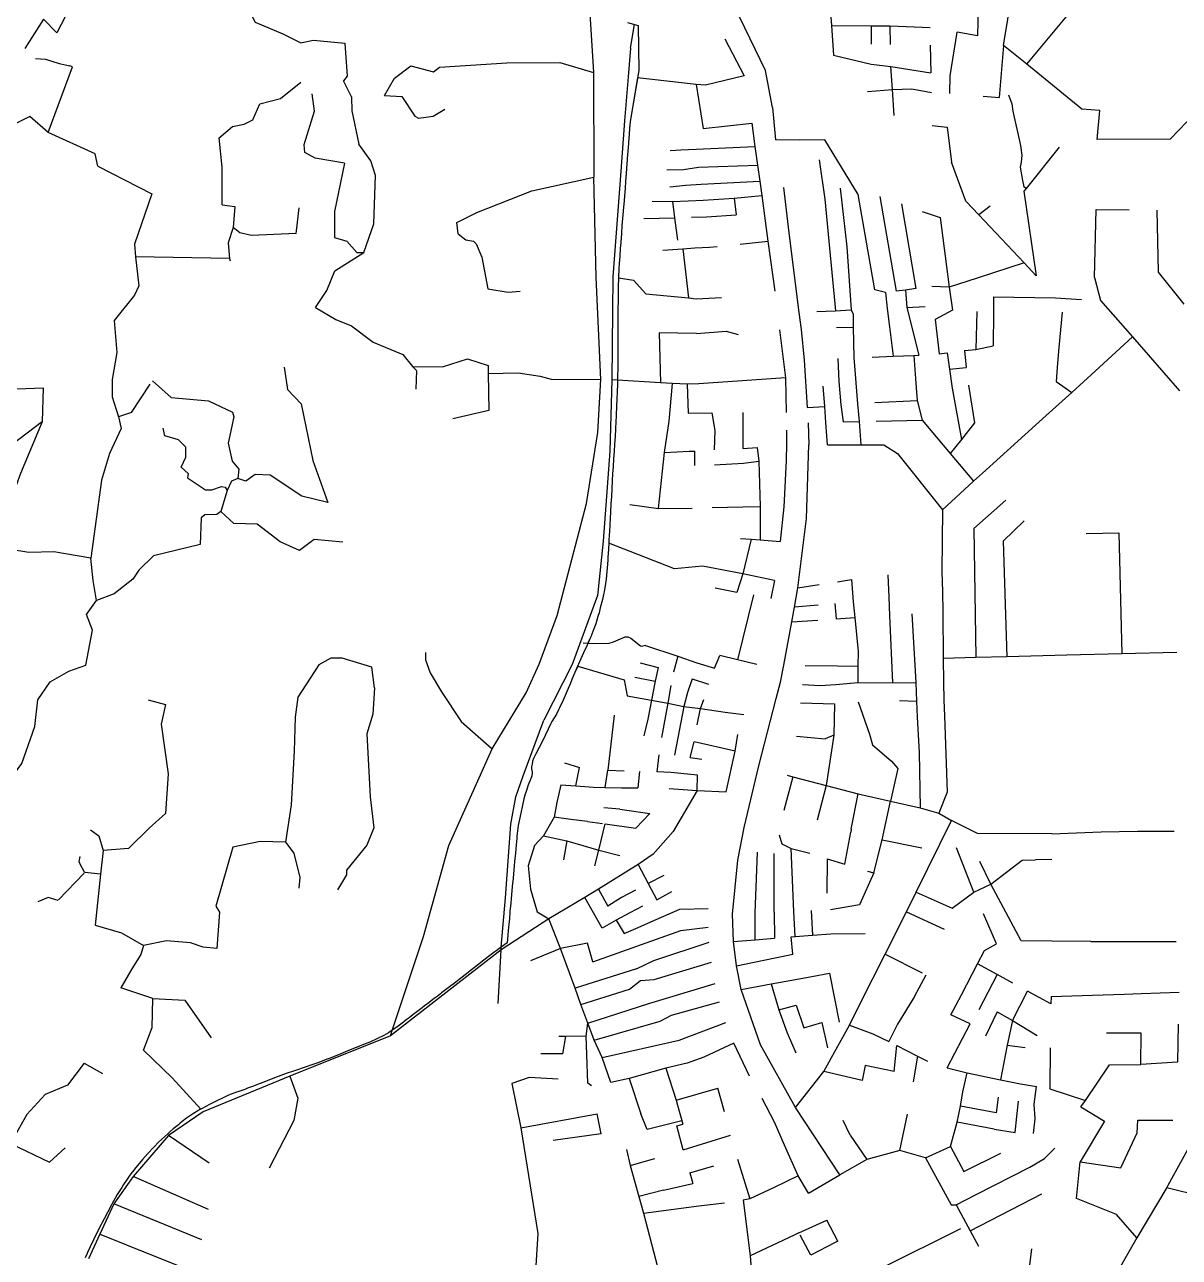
# Model space of a CAD drawing. Header units: metres. Extents: x 432891 to 477890, y 2556094 to 2581523.
# Drawn here: x 449231 to 450882, y 2568293 to 2570056 of the extents above; entities that cross this region are included whole.
import ezdxf

# ---------------------------------------------------------------- set-up
doc = ezdxf.new("R2010")
doc.units = ezdxf.units.M
for name, color, linetype in [('W10_MAIN_PIPE', 1, 'Continuous'), ('W10_PIPE_DN200', 8, 'Continuous'), ('W10_PIPE_DN250_400', 3, 'Continuous'), ('W10_PIPE_DN500_800', 30, 'Continuous'), ('W10_PIPE_DN900_1200', 1, 'Continuous')]:
    doc.layers.add(name, color=color, linetype=linetype)

msp = doc.modelspace()

# ---------------------------------------------------------------- linework, layer by layer
at = {"layer": 'W10_MAIN_PIPE'}
for points in [[(450092.7, 2570058.9), (450108.2, 2570054.5), (450109, 2569990.4), (450096.6, 2569917.5), (450095.9, 2569907.3), (450095.3, 2569899.4), (450094.4, 2569887.4), (450094.3, 2569885.9), (450093.5, 2569875.1), (450092.6, 2569864.4), (450091.9, 2569855.1), (450091.7, 2569852.5), (450091.5, 2569850.3), (450091, 2569843), (450090.2, 2569832.3), (450089.4, 2569821.5), (450088.6, 2569810.8), (450087.6, 2569798.8), (450087.3, 2569795.4), (450086.8, 2569789.3), (450085.8, 2569778.6), (450085, 2569768.9), (450084.1, 2569757.2), (450083.3, 2569745.3), (450083.2, 2569744.1), (450082.6, 2569735.8), (450081.9, 2569725), (450081.1, 2569714.3), (450080.6, 2569706.9), (450080, 2569694.9), (450080, 2569694.4), (450079.9, 2569692.6), (450079.7, 2569682.3), (450079.6, 2569670.4), (450079.6, 2569669.9), (450079.5, 2569660.8), (450079.3, 2569650.1), (450079.2, 2569639.3), (450079, 2569628.6), (450079, 2569617.2), (450079.1, 2569607.2), (450079.2, 2569596.4), (450079.2, 2569584.4), (450079.2, 2569582.3), (450079.1, 2569574.8), (450078.9, 2569564.5), (450078.7, 2569553.2), (450078.5, 2569545.7), (450078.5, 2569545.7), (450078.4, 2569542.5), (450078.1, 2569530.4), (450077.8, 2569520.9), (450077.4, 2569510.1), (450076.9, 2569498.1), (450076.8, 2569495.9), (450076.4, 2569488.6), (450075.8, 2569477.8), (450075.2, 2569467.1), (450074.5, 2569455.9), (450073.8, 2569445.6), (450073.1, 2569434.8), (450072.3, 2569424.1), (450071.6, 2569413.4), (450071.1, 2569404), (450070.4, 2569392.1), (450070.4, 2569391.9), (450069.8, 2569381.2), (450069.3, 2569370.5), (450068.7, 2569359.7), (450068.1, 2569349), (450067.8, 2569341.8), (450067.1, 2569329.8), (450066.9, 2569327.5), (450066.3, 2569316.7), (450066.2, 2569315.5), (450065.6, 2569306), (450064.9, 2569294), (450064.6, 2569290.5), (450064.3, 2569284.5), (450063.5, 2569273.7), (450062.4, 2569262.8), (450061.6, 2569256.7), (450059.4, 2569244.7), (450058.8, 2569241.2), (450057.1, 2569233.8), (450054, 2569222.1), (450052.2, 2569214.9), (450050.6, 2569209.5), (450047.5, 2569199.1), (450044.9, 2569191.8), (450040.4, 2569180.4), (450039.6, 2569178.5), (450035.2, 2569168.6), (450030.2, 2569157.7), (450026.3, 2569149.1), (450022.9, 2569141.4), (450022, 2569139.3), (450017.7, 2569129.4), (450013.4, 2569119.6), (450011.2, 2569114.2), (450006.6, 2569103.2), (450005.1, 2569099.8), (450000.8, 2569089.8), (449995.6, 2569078.8), (449994.3, 2569075.9), (449991.2, 2569070), (449984.8, 2569059.5), (449983.1, 2569056.7), (449971.8, 2569032.3), (449961.2, 2569012.4), (449959.7, 2569009.3), (449958.5, 2569006.3), (449957.3, 2569002.5), (449956.4, 2568998.6), (449955.8, 2568994.7), (449955.6, 2568991.9), (449956.1, 2568990.1), (449956.5, 2568986), (449956.1, 2568981.9), (449954.9, 2568977.9), (449954.5, 2568977.3), (449953.6, 2568975.5), (449950.6, 2568967.3), (449950.5, 2568967), (449947.6, 2568957.9), (449946.8, 2568955.4), (449944.9, 2568948.8), (449942.6, 2568939.6), (449940.3, 2568928.5), (449936.8, 2568910.8), (449935.3, 2568899.3), (449934.9, 2568895), (449934.6, 2568892.2), (449933.8, 2568883.1), (449932.7, 2568871.1), (449931.5, 2568859.2), (449930.4, 2568847.2), (449929.3, 2568835.3), (449928.2, 2568823.3), (449927.1, 2568811.4), (449926.6, 2568806.2), (449926, 2568799.4), (449924.9, 2568787.5), (449924.8, 2568786.5), (449924, 2568777.3), (449923.3, 2568768.9), (449923, 2568765.4), (449920.8, 2568742.9), (449920.8, 2568742.9)], [(449920.8, 2568742.9), (449908.9, 2568734.2), (449904.5, 2568731), (449901.8, 2568729), (449896.2, 2568724.9), (449887.3, 2568718), (449878.5, 2568711.1), (449869.7, 2568704.1), (449860.9, 2568697.2), (449852.1, 2568690.3), (449847.4, 2568686.6), (449843.2, 2568683.4), (449842.4, 2568682.8), (449832.9, 2568675.5), (449827.2, 2568671.2), (449825.5, 2568669.8), (449820.7, 2568666.3), (449816.5, 2568663.1), (449807.6, 2568656.3), (449802.8, 2568652.7), (449799.1, 2568649.9), (449789.7, 2568642.7), (449788.5, 2568641.7), (449780.9, 2568635.8), (449777.9, 2568633.5), (449773.6, 2568630.2), (449772.6, 2568629.4), (449763.1, 2568622.2), (449753.8, 2568615.9), (449751.4, 2568614.2), (449744.5, 2568610.3), (449734.5, 2568605.5), (449724.3, 2568601), (449715.5, 2568597.4), (449706.6, 2568593.8), (449703.5, 2568592.5), (449693.2, 2568588.3), (449682.9, 2568584.1), (449672.4, 2568579.9), (449671, 2568579.4), (449667.7, 2568578.1)], [(449667.7, 2568578.1), (449662, 2568575.9), (449651.5, 2568571.9), (449641.5, 2568568.3), (449630.4, 2568564.5), (449619.8, 2568561), (449612.3, 2568558.5), (449609.1, 2568557.5), (449604.7, 2568555.9), (449593.3, 2568551.8), (449588, 2568549.7), (449577.6, 2568545.5), (449571.6, 2568543.1), (449567.9, 2568541.7), (449556.8, 2568537.4), (449549.7, 2568534.8), (449545.8, 2568533.3), (449535.7, 2568529.8), (449533.8, 2568529.1), (449522.5, 2568524.8), (449514.8, 2568521.4), (449504.6, 2568516.5), (449498.9, 2568513.5), (449495.4, 2568511.7), (449484.7, 2568506.1), (449481.6, 2568504.3), (449478.4, 2568502.5), (449472.6, 2568498.7), (449462.4, 2568492), (449456.3, 2568487.4), (449452.8, 2568484.4), (449450.8, 2568482.8), (449443.5, 2568476.7), (449439.1, 2568472.9), (449436.2, 2568470.3), (449430.8, 2568465.4), (449422.6, 2568457.6), (449416.4, 2568451.3), (449415.3, 2568450.2), (449407, 2568441.4), (449399.5, 2568433), (449392.7, 2568424.9), (449390.1, 2568421.6), (449385.2, 2568415.5), (449384.6, 2568414.7), (449381.5, 2568410.5), (449377.4, 2568404.9), (449372.2, 2568397.1), (449369.8, 2568393.2), (449363.5, 2568382.9), (449360.6, 2568377.8), (449356.7, 2568370.9), (449355.1, 2568368), (449349.7, 2568358.1), (449344.5, 2568348.2), (449341.2, 2568341.8), (449339.7, 2568338.9), (449334.4, 2568328.2), (449329.4, 2568318.1), (449324.6, 2568307.9), (449320.8, 2568299.9), (449320.2, 2568298.5), (449317.3, 2568292.3)]]:
    msp.add_lwpolyline(points, dxfattribs=at)
at = {"layer": 'W10_PIPE_DN200'}
for points in [[(449302.3, 2570156.7), (449312.8, 2570088.3), (449295.3, 2570079.1), (449277.2, 2570044.4), (449258.1, 2570064), (449231.4, 2570022)], [(449625.4, 2570030), (449600.8, 2570042.5), (449560.9, 2570059), (449541.7, 2570096.6)], [(450380.4, 2570107.2), (450384.4, 2570054.5)], [(450594.7, 2570101), (450593.5, 2570039.9)], [(450630.6, 2570026), (450642.8, 2570102.1)], [(450300.1, 2569937.4), (450290.4, 2569990.4), (450253.2, 2570067)], [(450663.7, 2569999.2), (450721.1, 2570068.2)], [(450384.4, 2570054.5), (450441.3, 2570054.2)], [(450384.4, 2570054.5), (450387.6, 2570012.4), (450441.3, 2569999.6)], [(450441.3, 2570054.2), (450441.3, 2570028)], [(450441.3, 2570054.2), (450468.4, 2570054)], [(450468.8, 2570027.4), (450468.4, 2570054)], [(450468.4, 2570054), (450525.5, 2570051.9)], [(450554.3, 2569982.6), (450564.2, 2570045.1)], [(450593.5, 2570039.9), (450564.2, 2570045.1)], [(449625.4, 2570030), (449643.9, 2570033.6), (449688.7, 2570029.5)], [(449688.7, 2570029.5), (449692, 2569982.1), (449686.7, 2569975.5)], [(450232.1, 2570035.6), (450259.6, 2569982.8)], [(450525.7, 2570026.7), (450526.7, 2569986.9)], [(450630.6, 2570026), (450624.5, 2569951.9)], [(450663.7, 2569999.2), (450630.6, 2570026)], [(449246.7, 2570007.4), (449260.9, 2570006.8), (449280.4, 2570000.5), (449295.8, 2569997)], [(449264.4, 2569901.7), (449299.6, 2569995.6)], [(449299.6, 2569995.6), (449295.8, 2569997)], [(449760, 2569979.6), (449782.9, 2569997.2), (449815.6, 2569988.6), (449823.9, 2569995), (449920.5, 2570001.5), (449996.2, 2570002), (450044.2, 2569987.4)], [(450441.3, 2569999.6), (450469.4, 2569996.2)], [(450469.4, 2569996.2), (450526.7, 2569986.9)], [(450471.6, 2569963), (450469.4, 2569996.2)], [(450768.3, 2569933), (450742.6, 2569935.1), (450663.7, 2569999.2)], [(449509.2, 2569893.9), (449528.3, 2569910.2), (449544.9, 2569913.5), (449557.1, 2569919.9), (449567.1, 2569942.9), (449596.8, 2569950.3), (449626, 2569973.9)], [(449698.5, 2569952.9), (449686.7, 2569975.5)], [(449745.6, 2569954.7), (449760, 2569979.6)], [(450107.2, 2569979.8), (450096.6, 2569917.5), (450095.9, 2569907.3), (450095.3, 2569899.4), (450094.4, 2569887.4), (450094.3, 2569885.9), (450093.5, 2569875.1), (450092.6, 2569864.4), (450091.9, 2569855.1), (450091.7, 2569852.5), (450091.5, 2569850.3), (450091, 2569843), (450090.2, 2569832.3), (450089.4, 2569821.5), (450088.6, 2569810.8), (450087.6, 2569798.8), (450087.3, 2569795.4), (450086.8, 2569789.3), (450085.8, 2569778.6), (450085, 2569768.9), (450084.1, 2569757.2), (450083.3, 2569745.3), (450083.2, 2569744.1), (450082.6, 2569735.8), (450081.9, 2569725), (450081.1, 2569714.3), (450080.6, 2569706.9), (450080, 2569694.9), (450080, 2569694.4), (450080, 2569694)], [(450191, 2569970.4), (450107.2, 2569979.8)], [(450259.6, 2569982.8), (450204.4, 2569969.2), (450191, 2569970.4)], [(450191, 2569970.4), (450201.2, 2569907.4), (450270.5, 2569915)], [(450553.6, 2569957.5), (450554.3, 2569982.6)], [(449688.3, 2569857.8), (449646.4, 2569864.8), (449631.4, 2569873.2), (449630.5, 2569884.7), (449645.2, 2569932.1), (449642.3, 2569956.9)], [(449698.5, 2569952.9), (449699, 2569932.5), (449708.6, 2569885.1)], [(449745.6, 2569954.7), (449770.5, 2569953), (449789, 2569925.1), (449794, 2569922.3), (449815.2, 2569925.2), (449831.9, 2569934.9)], [(450436, 2569960.4), (450471.6, 2569963)], [(450471.6, 2569963), (450499.6, 2569964.1), (450527.4, 2569959.1)], [(450474, 2569926.2), (450471.6, 2569963)], [(450601.3, 2569953.8), (450624.5, 2569951.9)], [(450637.7, 2569955.4), (450642.3, 2569942.8), (450643.9, 2569932.3), (450654.9, 2569883.3), (450656.8, 2569869.1), (450655.8, 2569859.2), (450654.2, 2569851.9), (450657.5, 2569833), (450659.6, 2569824.2)], [(450300.1, 2569937.4), (450304.5, 2569891)], [(450916.3, 2569941.6), (450868.8, 2569892.1), (450764.4, 2569891.6)], [(450764.4, 2569891.6), (450768.3, 2569933)], [(449264.4, 2569901.7), (449238.2, 2569924.8), (449214.5, 2569912.6), (449192.4, 2569909.1), (449158.7, 2569923.9), (449126.5, 2569925.7)], [(450270.5, 2569915), (450275.1, 2569881.9)], [(450528.7, 2569911.7), (450549.9, 2569909.4), (450556, 2569859.1)], [(449513.5, 2569852.1), (449509.2, 2569893.9)], [(449716, 2569729.9), (449730.3, 2569771.2), (449732.8, 2569840), (449725.9, 2569861.4), (449708.6, 2569885.1)], [(450190.9, 2569877.9), (450275.1, 2569881.9)], [(450275.1, 2569881.9), (450278.9, 2569855.1)], [(450339.5, 2569890.5), (450304.5, 2569891)], [(450422.8, 2569813), (450374.8, 2569891.2), (450339.5, 2569890.5)], [(450710.2, 2569880.9), (450662.7, 2569821.7)], [(450154.1, 2569875.8), (450169, 2569876.7)], [(450169, 2569876.7), (450190.9, 2569877.9)], [(450367.1, 2569862.4), (450375.2, 2569806.3), (450380.9, 2569746.4), (450390.4, 2569646.9)], [(449513.2, 2569798.3), (449513.5, 2569852.1)], [(449688.3, 2569857.8), (449674, 2569788.7), (449674.1, 2569751.5)], [(450149.2, 2569848.1), (450172.8, 2569848.9)], [(450172.8, 2569848.9), (450194.6, 2569851.9)], [(450194.6, 2569851.9), (450278.9, 2569855.1)], [(450278.9, 2569855.1), (450282.2, 2569832.1)], [(450595, 2569783.9), (450576.6, 2569803.3), (450556, 2569859.1)], [(449851, 2569757), (449848.8, 2569773.1), (449877.3, 2569787.5), (449955.9, 2569818.4), (450045, 2569837.9)], [(450176.1, 2569826.3), (450198.2, 2569827.9)], [(450198.2, 2569827.9), (450282.2, 2569832.1)], [(450282.2, 2569832.1), (450284.9, 2569811.4)], [(450153.3, 2569824.2), (450176.1, 2569826.3)], [(450245.2, 2569807.8), (450284.9, 2569811.4)], [(450284.9, 2569811.4), (450293.6, 2569746.5)], [(450316, 2569823.2), (450323.5, 2569758.2), (450337.9, 2569644.5)], [(450397, 2569822.2), (450406.7, 2569738.3), (450412.8, 2569647.9)], [(450461.6, 2569672.7), (450446.4, 2569676.5), (450422.8, 2569813)], [(450453.7, 2569810), (450476.8, 2569674.7)], [(450662.7, 2569821.7), (450659.6, 2569824.2)], [(450662.7, 2569821.7), (450659.7, 2569818), (450677.3, 2569696.9)], [(449513.2, 2569798.3), (449531.3, 2569795.8), (449528.9, 2569765.8)], [(449619.8, 2569761.3), (449623.5, 2569793.8)], [(450128, 2569803.5), (450157.1, 2569803)], [(450157.1, 2569803), (450179.5, 2569804)], [(450157.1, 2569803), (450160.1, 2569779.8)], [(450179.5, 2569804), (450201.3, 2569805)], [(450201.3, 2569805), (450245.2, 2569807.8)], [(450245.2, 2569807.8), (450248.4, 2569784.1)], [(450484.4, 2569799.9), (450505.3, 2569678.6)], [(450611.3, 2569796.5), (450595, 2569783.9)], [(450760.7, 2569694.5), (450762.9, 2569791.8)], [(450762.9, 2569791.8), (450810.3, 2569791.3)], [(450116.1, 2569778.8), (450160.1, 2569779.8)], [(450160.1, 2569779.8), (450164.6, 2569747.8)], [(450184.3, 2569780.4), (450205.9, 2569781)], [(450205.9, 2569781), (450248.4, 2569784.1)], [(450514.3, 2569788.8), (450540.1, 2569780.1), (450552.8, 2569680.4)], [(450659.9, 2569715.3), (450595, 2569783.9)], [(450849.9, 2569790.5), (450851.5, 2569702), (450888.1, 2569656.2)], [(449528.9, 2569765.8), (449522, 2569744), (449523.8, 2569721.3)], [(449619.3, 2569757.3), (449555.4, 2569754.2), (449538.8, 2569758.2), (449528.9, 2569765.8)], [(449619.3, 2569757.3), (449619.8, 2569761.3)], [(449851, 2569757), (449861.7, 2569748.2), (449872.7, 2569746.4), (449876.7, 2569742.6), (449884.7, 2569723.6), (449893.3, 2569678), (449922.1, 2569673.3), (449939.4, 2569674.7)], [(449674.1, 2569751.5), (449691.8, 2569746.1), (449706, 2569730.2), (449716, 2569729.9)], [(450254.1, 2569742.2), (450293.6, 2569746.5)], [(450293.6, 2569746.5), (450303.5, 2569674.9)], [(449523.8, 2569721.3), (449389.7, 2569723.8)], [(449523.8, 2569721.3), (449524.7, 2569718.1)], [(449646.6, 2569651.5), (449662.9, 2569675.9), (449674.3, 2569703.7), (449716, 2569729.9)], [(450143.2, 2569733.2), (450172.2, 2569735.4)], [(450172.2, 2569735.4), (450189.1, 2569736.6)], [(450172.2, 2569735.4), (450180, 2569665.1)], [(450189.1, 2569736.6), (450209.9, 2569737.8)], [(450209.9, 2569737.8), (450221.2, 2569738.7)], [(450659.9, 2569715.3), (450616.3, 2569701.1)], [(450677.3, 2569696.9), (450659.9, 2569715.3)], [(450080, 2569694), (450079.9, 2569692.6), (450079.7, 2569682.3), (450079.6, 2569670.4), (450079.6, 2569669.9), (450079.5, 2569660.8), (450079.3, 2569650.1), (450079.2, 2569639.3), (450079, 2569628.6), (450079, 2569617.2), (450079.1, 2569607.2), (450079.2, 2569596.4), (450079.2, 2569584.4), (450079.2, 2569582.3), (450079.1, 2569574.8), (450078.9, 2569564.5), (450078.7, 2569553.2), (450078.6, 2569547.6)], [(450080, 2569694), (450101.6, 2569690.4), (450119.2, 2569671), (450180, 2569665.1)], [(450592.7, 2569693.4), (450552.8, 2569680.4)], [(450616.3, 2569701.1), (450592.7, 2569693.4)], [(450760.7, 2569694.5), (450769.1, 2569661.6)], [(450461.6, 2569672.7), (450464.3, 2569650.2)], [(450490.2, 2569676.3), (450476.8, 2569674.7)], [(450505.3, 2569678.6), (450490.2, 2569676.3)], [(450490.2, 2569676.3), (450492.3, 2569651.5)], [(450552.8, 2569680.4), (450528.2, 2569681.4)], [(450552.8, 2569680.4), (450557.4, 2569647.4)], [(449646.6, 2569651.5), (449676.1, 2569634.1), (449698.3, 2569625.3), (449729.2, 2569602.1), (449771.8, 2569584), (449785.6, 2569567.2)], [(450180, 2569665.1), (450191.1, 2569664)], [(450191.1, 2569664), (450227.1, 2569665.9)], [(450492.3, 2569651.5), (450518.7, 2569652.7)], [(450492.3, 2569651.5), (450509.4, 2569583.4)], [(450616, 2569666.6), (450616.1, 2569644.3)], [(450616, 2569666.6), (450704.8, 2569665.5), (450741.8, 2569663)], [(450769.1, 2569661.6), (450814.8, 2569609.3)], [(450337.9, 2569644.5), (450341, 2569619.8)], [(450363.7, 2569645.7), (450390.4, 2569646.9)], [(450390.4, 2569646.9), (450412.1, 2569647.9)], [(450412.8, 2569647.9), (450415.4, 2569641.9), (450415.3, 2569623.2)], [(450464.3, 2569650.2), (450467.4, 2569623.8)], [(450557.4, 2569647.4), (450532.8, 2569634.2), (450538.5, 2569585.3)], [(450592.1, 2569645.5), (450591, 2569591.6)], [(450616.1, 2569644.3), (450615.8, 2569596.7)], [(450714.3, 2569644.7), (450709.5, 2569594)], [(450191.7, 2569614.1), (450234.1, 2569617.8)], [(450234.1, 2569617.8), (450251.3, 2569612.7)], [(450310.4, 2569619.4), (450318.6, 2569550.8)], [(450341, 2569619.8), (450345.5, 2569576.3)], [(450391.9, 2569622.9), (450415.3, 2569623.2)], [(450415.3, 2569623.2), (450416.4, 2569579.9)], [(450467.4, 2569623.8), (450472.5, 2569581.7)], [(450138.4, 2569615.2), (450140, 2569543.7)], [(450191.7, 2569614.1), (450138.4, 2569615.2)], [(450814.8, 2569609.3), (450761.4, 2569560.3)], [(450814.8, 2569609.3), (450882, 2569532.5)], [(450442.6, 2569580.6), (450472.5, 2569581.7)], [(450472.5, 2569581.7), (450502.4, 2569582.8)], [(450502.4, 2569582.8), (450509.4, 2569583.4)], [(450502.4, 2569582.8), (450504.4, 2569556.2)], [(450538.5, 2569585.3), (450550.1, 2569586.8)], [(450550.1, 2569586.8), (450553.1, 2569563.2)], [(450574.8, 2569590), (450591, 2569591.6)], [(450574.8, 2569590), (450577.2, 2569565.7)], [(450591, 2569591.6), (450615.8, 2569596.7)], [(450709.5, 2569594), (450707.7, 2569571.7)], [(449258, 2569536.1), (449194.3, 2569533.7), (449144.8, 2569537.6), (449092, 2569563.3), (449012.2, 2569522.9)], [(449601.8, 2569566.1), (449606.6, 2569534.4), (449626.4, 2569513.7)], [(449785.6, 2569567.2), (449828.3, 2569566.5), (449864.2, 2569577.8), (449893.6, 2569568.4), (449893.5, 2569557.1)], [(449785.6, 2569567.2), (449791.4, 2569561.4), (449790.3, 2569534.5)], [(450345.5, 2569576.3), (450350, 2569508.5)], [(450393.8, 2569578.4), (450395.1, 2569545.6), (450398, 2569512.3)], [(450416.4, 2569579.9), (450421.6, 2569513.7)], [(450553.1, 2569563.2), (450577.2, 2569565.7)], [(450553.1, 2569563.2), (450557.1, 2569536.3)], [(450707.7, 2569571.7), (450705.7, 2569545.5)], [(449414, 2569546.7), (449440.6, 2569522.9)], [(449893.5, 2569557.1), (449894.6, 2569504.2), (449843.2, 2569492)], [(449893.5, 2569557.1), (449936.4, 2569557.9), (449968, 2569553.1), (449983.7, 2569549.1), (450054.8, 2569548.3)], [(450078.6, 2569547.6), (450070.5, 2569548.1)], [(450140, 2569543.7), (450078.6, 2569547.6)], [(450318.6, 2569550.8), (450195.1, 2569542.5)], [(450318.6, 2569550.8), (450319.8, 2569501.3)], [(450504.4, 2569556.2), (450506.2, 2569530.5)], [(450705.7, 2569545.5), (450728.1, 2569529.7)], [(450761.4, 2569560.3), (450728.1, 2569529.7), (450728.1, 2569529.7), (450728.1, 2569529.7)], [(449256.7, 2569488.3), (449258, 2569536.1)], [(449384, 2569501.4), (449410.6, 2569542)], [(450157.2, 2569542.8), (450140, 2569543.7)], [(450145.8, 2569444.1), (450152.5, 2569488.7), (450157.2, 2569542.8)], [(450178, 2569541.7), (450157.2, 2569542.8)], [(450195.1, 2569542.5), (450178, 2569541.7)], [(450178, 2569541.7), (450179.4, 2569500.4)], [(450374.8, 2569510.1), (450372.6, 2569538.8)], [(450506.2, 2569530.5), (450507, 2569518.4)], [(450557.1, 2569536.3), (450570.3, 2569462.9)], [(450580.6, 2569540.5), (450589, 2569486.4), (450570.3, 2569462.9)], [(450728.1, 2569529.7), (450728.1, 2569529.7), (450728.1, 2569529.7), (450691.7, 2569497)], [(449440.6, 2569522.9), (449493.9, 2569518.1), (449528.4, 2569501.6), (449530.2, 2569495.1), (449521.9, 2569457.6), (449527.5, 2569431.6), (449537.3, 2569420.1), (449535.6, 2569406.7)], [(449626.4, 2569513.7), (449642.8, 2569432.6), (449664.3, 2569372.6)], [(450350, 2569508.5), (450374.8, 2569510.1)], [(450376.5, 2569487.2), (450374.8, 2569510.1)], [(450398, 2569512.3), (450401, 2569487.8)], [(450421.6, 2569513.7), (450424.2, 2569488.3)], [(450446.7, 2569515.4), (450507, 2569518.4)], [(450507, 2569518.4), (450514.1, 2569490.3)], [(449384, 2569501.4), (449365.4, 2569495.1)], [(450179.4, 2569500.4), (450213.4, 2569500.8)], [(450213.4, 2569500.8), (450217.8, 2569475.5)], [(450258, 2569501.4), (450257.9, 2569475.8)], [(450691.7, 2569497), (450676.3, 2569483.2), (450676.3, 2569483.2), (450676.3, 2569483.2), (450676.3, 2569483.2), (450676.3, 2569483.2), (450600.4, 2569414.6)], [(449256.7, 2569488.3), (449168.3, 2569421.8)], [(449186.8, 2569309.4), (449225.6, 2569414.5), (449256.7, 2569488.3)], [(449454.6, 2569423), (449461.3, 2569437.6), (449461.5, 2569451.7), (449450.9, 2569462.1), (449431.4, 2569467.7), (449429.1, 2569479)], [(450217.8, 2569475.5), (450216.6, 2569447.8)], [(450257.9, 2569475.8), (450257.7, 2569449.6)], [(450320.3, 2569476.2), (450320.4, 2569456.2)], [(450351, 2569486.7), (450352.2, 2569454.9)], [(450379, 2569454.9), (450376.5, 2569487.2)], [(450401, 2569487.8), (450424.2, 2569488.3)], [(450424.2, 2569488.3), (450426.3, 2569454.9)], [(450448.2, 2569488.8), (450514.1, 2569490.3)], [(450514.1, 2569490.3), (450554.3, 2569442.7)], [(450570.3, 2569462.9), (450554.3, 2569442.7)], [(450137, 2569364), (450145.8, 2569444.1)], [(450145.8, 2569444.1), (450181.1, 2569446.1)], [(450181.1, 2569446.1), (450189.4, 2569445.9)], [(450189.2, 2569425.6), (450189.4, 2569445.9)], [(450257.7, 2569449.6), (450278.5, 2569451)], [(450278.5, 2569451), (450280.7, 2569431.6)], [(450320.4, 2569456.2), (450319.7, 2569432.7)], [(450336.4, 2569250.4), (450349, 2569349.7), (450352.2, 2569454.9)], [(450379, 2569454.9), (450426.3, 2569454.9)], [(450426.3, 2569454.9), (450459.4, 2569454.9), (450478.9, 2569442.6), (450543.2, 2569362)], [(450554.3, 2569442.7), (450587.4, 2569402.9)], [(449454.6, 2569423), (449464.6, 2569414.1), (449463.8, 2569407.9)], [(450217.1, 2569426.5), (450258.6, 2569428.7)], [(450258.6, 2569428.7), (450280.7, 2569431.6)], [(450280.7, 2569431.6), (450282.8, 2569366.9)], [(450319.7, 2569432.7), (450316.6, 2569366.5)], [(449463.8, 2569407.9), (449489.5, 2569390.7), (449498.7, 2569390.6), (449512.3, 2569395.6), (449517.9, 2569394.7), (449520.6, 2569389.9)], [(449535.6, 2569406.7), (449526.5, 2569403), (449520.6, 2569389.9)], [(449664.3, 2569372.6), (449627.5, 2569381.4), (449582.1, 2569411.8), (449560.7, 2569412.7), (449547.2, 2569403.1), (449535.6, 2569406.7)], [(450600.4, 2569414.6), (450587.4, 2569402.9)], [(449520.6, 2569389.9), (449511.5, 2569359.5)], [(450096.3, 2569369.5), (450137, 2569364)], [(450633.6, 2569375.9), (450588.2, 2569335.3), (450591, 2569150.9)], [(449511.5, 2569359.5), (449505.8, 2569355.4), (449488.7, 2569355.1), (449483.5, 2569350.8), (449482, 2569312.6)], [(449686, 2569315.9), (449645, 2569319.9), (449623.8, 2569304.1), (449596.5, 2569316.5), (449563.6, 2569341.7), (449529.9, 2569342.6), (449511.5, 2569359.5)], [(450137, 2569364), (450185.3, 2569364.3)], [(450214, 2569365.6), (450258, 2569366.6)], [(450258, 2569366.6), (450282.8, 2569366.9)], [(450282.8, 2569366.9), (450282.7, 2569319.1)], [(450316.6, 2569366.5), (450311.3, 2569316.9)], [(450659.9, 2569346.5), (450630.1, 2569317.3), (450635.2, 2569152)], [(450254.6, 2569321.2), (450269.8, 2569320.1)], [(450269.8, 2569320.1), (450257.6, 2569270.4)], [(450269.8, 2569320.1), (450282.7, 2569319.1)], [(450282.7, 2569319.1), (450311.3, 2569316.9)], [(450748.8, 2569328.1), (450795.5, 2569329.3)], [(450795.5, 2569329.3), (450799.6, 2569156)], [(449325.5, 2569293.1), (449272.9, 2569302.2), (449236.9, 2569301.1), (449186.8, 2569309.4)], [(449482, 2569312.6), (449415.1, 2569296.2), (449394.3, 2569275.9)], [(450066.1, 2569314.2), (450065.6, 2569306), (450064.9, 2569294), (450064.6, 2569290.5), (450064.3, 2569284.5), (450063.5, 2569273.7), (450062.4, 2569262.8), (450061.6, 2569256.7), (450059.4, 2569244.7), (450058.8, 2569241.2), (450057.1, 2569233.8), (450054, 2569222.1), (450052.2, 2569214.9), (450050.6, 2569209.5), (450047.5, 2569199.1), (450044.9, 2569191.8), (450040.4, 2569180.4), (450039.6, 2569178.5), (450036.4, 2569171.3)], [(450257.6, 2569270.4), (450200.3, 2569281.3), (450160.2, 2569277.8), (450066.1, 2569314.2)], [(449394.3, 2569275.9), (449385.6, 2569263.1), (449358.9, 2569242.2), (449333.6, 2569232.2)], [(450257.6, 2569270.4), (450249, 2569244.1)], [(450303.2, 2569260.9), (450257.6, 2569270.4)], [(450464.9, 2569269.2), (450466.3, 2569237)], [(450249, 2569244.1), (450218.2, 2569250.2)], [(450303.2, 2569260.9), (450298, 2569235.5)], [(450331.7, 2569222.9), (450336.4, 2569250.4)], [(450336.4, 2569250.4), (450366.8, 2569255.1)], [(450393, 2569259), (450413.1, 2569262.6)], [(450413.1, 2569262.6), (450415.6, 2569230.7)], [(450272.9, 2569240.6), (450250.2, 2569147.6)], [(450389.5, 2569228.2), (450391.2, 2569206.1)], [(450415.6, 2569230.7), (450417.7, 2569208.1)], [(450466.3, 2569237), (450467.5, 2569210.8)], [(450328, 2569201.7), (450331.7, 2569222.9)], [(450365.3, 2569225.9), (450331.7, 2569222.9)], [(450467.5, 2569210.8), (450471.6, 2569114.9)], [(450499.6, 2569213.3), (450505, 2569115.4)], [(450316.6, 2569140), (450328, 2569201.7)], [(450328, 2569201.7), (450364.9, 2569204.3)], [(450391.2, 2569206.1), (450417.7, 2569208.1)], [(450417.7, 2569208.1), (450422.7, 2569159.3)], [(450036.4, 2569171.3), (450043.9, 2569170.7), (450066.9, 2569171.3), (450073, 2569173.1), (450089.4, 2569180.5), (450093.4, 2569180.5), (450097.9, 2569178.7), (450111.6, 2569167.8), (450114.7, 2569166.9)], [(449803.9, 2569158.1), (449804.1, 2569147.6), (449810.9, 2569129.1), (449826.8, 2569101.8)], [(450036.4, 2569171.3), (450035.2, 2569168.6), (450030.2, 2569157.7), (450026.3, 2569149.1), (450022.9, 2569141.4), (450022, 2569139.3), (450021.7, 2569138.6)], [(450029.3, 2569171.8), (450036.4, 2569171.3)], [(450118.6, 2569168), (450114.7, 2569166.9)], [(450118.6, 2569168), (450164.8, 2569152.8)], [(450422.7, 2569159.3), (450422.4, 2569138.5)], [(450878.4, 2569157.9), (450799.6, 2569156)], [(449651.8, 2569140.5), (449621.4, 2569094.3), (449617.8, 2569065.4), (449616.1, 2569017), (449612.2, 2568940), (449604.1, 2568886.9)], [(449731.2, 2569107.5), (449727.2, 2569137.3), (449685, 2569150.2), (449668.7, 2569150.1), (449651.8, 2569140.5)], [(450111, 2569143.3), (450136.7, 2569136.5)], [(450164.8, 2569152.8), (450158.8, 2569129.9)], [(450164.8, 2569152.8), (450192.2, 2569143.5)], [(450192.2, 2569143.5), (450217.2, 2569135.6)], [(450217.2, 2569135.6), (450224.7, 2569153.9)], [(450250.2, 2569147.6), (450224.7, 2569153.9)], [(450277.7, 2569140.9), (450250.2, 2569147.6)], [(450311.5, 2569115.6), (450316.6, 2569140)], [(450346.7, 2569139.6), (450393.2, 2569138.9)], [(450591, 2569150.9), (450544.2, 2569149.5)], [(450635.2, 2569152), (450591, 2569150.9)], [(450721.2, 2569154.1), (450635.2, 2569152)], [(450799.6, 2569156), (450721.2, 2569154.1)], [(450021.7, 2569138.6), (450017.7, 2569129.4), (450013.4, 2569119.6), (450011.2, 2569114.2), (450006.6, 2569103.2), (450005.1, 2569099.8), (450000.8, 2569089.8), (449995.6, 2569078.8), (449994.3, 2569075.9), (449991.2, 2569070), (449984.8, 2569059.5), (449983.1, 2569056.7), (449971.8, 2569032.3), (449961.2, 2569012.4), (449959.7, 2569009.3), (449958.5, 2569006.3), (449957.3, 2569002.5), (449956.4, 2568998.6), (449955.8, 2568994.7), (449955.6, 2568991.9), (449956.1, 2568990.1), (449956.5, 2568986), (449956.1, 2568981.9), (449955.2, 2568979)], [(450021.7, 2569138.6), (450088, 2569119.2)], [(450103.4, 2569123), (450132.6, 2569117.2)], [(450136.7, 2569136.5), (450132.6, 2569117.2)], [(450393.2, 2569138.9), (450422.4, 2569138.5)], [(450422.4, 2569138.5), (450422.1, 2569115.1)], [(449731.2, 2569107.5), (449729, 2569069.9), (449720, 2569041.8), (449725, 2568951.5), (449730, 2568907.2), (449720.2, 2568882.5), (449691.1, 2568846.8), (449691, 2568840.3), (449678.1, 2568818.6)], [(450088, 2569119.2), (450092.6, 2569096.2), (450127.1, 2569089.9)], [(450132.6, 2569117.2), (450127.1, 2569089.9)], [(450154.8, 2569110.9), (450150.8, 2569085.7)], [(450185.2, 2569120.5), (450178.8, 2569100.7)], [(450185.2, 2569120.5), (450208.8, 2569112.9)], [(450305.6, 2569092.5), (450311.5, 2569115.6)], [(450343.3, 2569112.5), (450368.2, 2569110.7), (450390.9, 2569112.2)], [(450390.9, 2569112.2), (450422.1, 2569115.1)], [(450422.1, 2569115.1), (450471.6, 2569114.9)], [(450471.6, 2569114.9), (450505, 2569115.4)], [(450505, 2569115.4), (450506, 2569088.5)], [(449407.8, 2569090.4), (449432.3, 2569083.5), (449426, 2569055.5), (449436.3, 2568984.7), (449432.4, 2568927.7), (449409.1, 2568906.9), (449379.6, 2568878), (449343.1, 2568874.9)], [(449826.8, 2569101.8), (449855, 2569059.6), (449899.6, 2569020.5)], [(450127.1, 2569089.9), (450122.2, 2569062.9)], [(450127.1, 2569089.9), (450150.8, 2569085.7)], [(450178.8, 2569100.7), (450173.2, 2569081)], [(450197.3, 2569078.2), (450202, 2569090.7)], [(450280.7, 2568995.8), (450305.6, 2569092.5)], [(450422.5, 2569087.5), (450438.8, 2569041.4)], [(450481.8, 2569089.2), (450506, 2569088.5)], [(450506, 2569088.5), (450506.9, 2569065.6)], [(450150.8, 2569085.7), (450141.3, 2569036.3)], [(450150.8, 2569085.7), (450173.2, 2569081)], [(450173.2, 2569081), (450160.2, 2569011.2)], [(450173.2, 2569081), (450197.3, 2569078.2)], [(450192.6, 2569054.8), (450197.3, 2569078.2)], [(450197.3, 2569078.2), (450232.6, 2569072.6)], [(450232.6, 2569072.6), (450259, 2569069.2)], [(450340, 2569086.2), (450388.9, 2569084.8)], [(450388.9, 2569084.8), (450387.8, 2569040)], [(450073.8, 2569068.4), (450064.7, 2568989.6)], [(450122.2, 2569062.9), (450116.4, 2569038.7)], [(450506.9, 2569065.6), (450509.9, 2569015)], [(450246.7, 2569017.1), (450250.8, 2569040.9)], [(450334.6, 2569038.6), (450375.6, 2569034.8)], [(450387.8, 2569040), (450375.6, 2569034.8)], [(450387.8, 2569040), (450376.7, 2568968.1)], [(450438.8, 2569041.4), (450443.2, 2569026.1)], [(450182.5, 2569008), (450188, 2569030.2)], [(450246.7, 2569017.1), (450188, 2569030.2)], [(450233.9, 2568958.6), (450246.7, 2569017.1)], [(450443.2, 2569026.1), (450470.5, 2569002.5)], [(450002.9, 2569000.1), (450024.1, 2568993.6)], [(450137.5, 2569011.8), (450134.9, 2568987.3)], [(450182.5, 2569008), (450199.2, 2569005.4)], [(450470.5, 2569002.5), (450479.5, 2568992.3), (450468.8, 2568945.4)], [(450509.9, 2569015), (450511.3, 2568935.9)], [(450019.2, 2568967.6), (450024.1, 2568993.6)], [(450061, 2568964.8), (450064.7, 2568989.6)], [(450064.7, 2568989.6), (450088.3, 2568988.8)], [(450110.2, 2568987.8), (450107.9, 2568964.4)], [(450154.9, 2568986.5), (450134.9, 2568987.3)], [(450192.6, 2568960.7), (450193, 2568982.5), (450154.9, 2568986.5)], [(450259.9, 2568907.9), (450280.7, 2568995.8)], [(450321.4, 2568982.8), (450329.3, 2568980.3)], [(449955.2, 2568979), (449954.9, 2568977.9), (449954.5, 2568977.3), (449953.6, 2568975.5), (449950.6, 2568967.3), (449950.5, 2568967), (449947.6, 2568957.9), (449946.8, 2568955.4), (449944.9, 2568948.8), (449942.6, 2568939.6), (449940.3, 2568928.5), (449936.8, 2568910.8), (449935.3, 2568899.3), (449934.9, 2568895), (449934.6, 2568892.2), (449933.8, 2568883.1), (449932.7, 2568871.1), (449931.5, 2568859.2), (449930.4, 2568847.2), (449929.3, 2568835.3), (449928.2, 2568823.3), (449927.1, 2568811.4), (449926.6, 2568806.2), (449926, 2568799.4), (449924.9, 2568787.5), (449924.8, 2568786.5), (449924, 2568777.3), (449923.3, 2568768.9), (449923, 2568765.4), (449920.8, 2568742.9)], [(449997.5, 2568969), (449992.1, 2568943.7)], [(449997.5, 2568969), (450019.2, 2568967.6)], [(450019.2, 2568967.6), (450044.1, 2568965.4)], [(450044.1, 2568965.4), (450061, 2568964.8)], [(450061, 2568964.8), (450084.4, 2568964.5)], [(450084.4, 2568964.5), (450107.9, 2568964.4)], [(450152.4, 2568963.8), (450192.6, 2568960.7)], [(450329.3, 2568980.3), (450316.6, 2568932)], [(450329.3, 2568980.3), (450376.7, 2568968.1)], [(450376.7, 2568968.1), (450364.2, 2568918.5)], [(450376.7, 2568968.1), (450422.7, 2568956)], [(450192.6, 2568960.7), (450158.2, 2568902), (450129.8, 2568869.9)], [(450192.6, 2568960.7), (450233.9, 2568958.6)], [(450412.8, 2568905.5), (450422.7, 2568956)], [(450422.7, 2568956), (450468.8, 2568945.4)], [(449992.1, 2568943.7), (449988, 2568922.4)], [(450081.8, 2568933.9), (450058.9, 2568935.7)], [(450081.8, 2568933.9), (450125, 2568927.8)], [(450457.2, 2568890.2), (450468.8, 2568945.4)], [(450468.8, 2568945.4), (450511.3, 2568935.9)], [(450511.3, 2568935.9), (450537.8, 2568928.4)], [(449988, 2568922.4), (449972.8, 2568895.8)], [(450011.9, 2568919.3), (449988, 2568922.4)], [(450035.7, 2568916.2), (450011.9, 2568919.3)], [(450035.7, 2568916.2), (450057.2, 2568913.6)], [(450052, 2568875.4), (450060.8, 2568913.2)], [(450060.8, 2568913.2), (450105, 2568906.7), (450125, 2568927.8)], [(450699.6, 2568898.9), (450593.2, 2568899.2), (450556.3, 2568917.8)], [(449325.3, 2568904.5), (449337.2, 2568895.7), (449343.1, 2568874.9)], [(449972.8, 2568895.8), (449960.1, 2568882.2)], [(449972.8, 2568895.8), (450006.3, 2568888.6)], [(450242.9, 2568783.9), (450250.5, 2568861.1), (450259.9, 2568907.9)], [(450309.6, 2568897.5), (450313.6, 2568884.4), (450326.8, 2568877.7)], [(450403.4, 2568855.5), (450412, 2568901)], [(450412.8, 2568905.5), (450412, 2568901)], [(450699.6, 2568898.9), (450770.1, 2568901.6)], [(450770.1, 2568901.6), (450821.9, 2568902.4)], [(450821.9, 2568902.4), (450874.3, 2568902.7)], [(449343.1, 2568874.9), (449339.6, 2568841.1)], [(449604.1, 2568886.9), (449567.5, 2568887.9), (449528.6, 2568879.9), (449504.4, 2568795.4), (449509.8, 2568786.7), (449505.7, 2568734.8), (449486.2, 2568736.9), (449468.3, 2568743), (449433.8, 2568745.9), (449400.8, 2568739.1)], [(449604.1, 2568886.9), (449615.8, 2568871), (449624.3, 2568836.5), (449623.1, 2568820.9)], [(449960.1, 2568882.2), (449951.1, 2568852.8), (449954.4, 2568819.7), (449963.6, 2568787.2), (449980.6, 2568777)], [(450006.3, 2568888.6), (450001.4, 2568861.6)], [(450006.3, 2568888.6), (450052, 2568875.4)], [(450046.3, 2568852.9), (450052, 2568875.4)], [(450052, 2568875.4), (450082, 2568867.6)], [(450330.7, 2568787.9), (450326.8, 2568877.7)], [(450326.8, 2568877.7), (450353.5, 2568871.2)], [(450445.3, 2568843.1), (450457.2, 2568890.2)], [(450457.2, 2568890.2), (450513.6, 2568878.5)], [(450588.2, 2568815.4), (450563.5, 2568878.9)], [(449309.7, 2568866.5), (449308.7, 2568858.5), (449316.7, 2568843.5)], [(450129.8, 2568869.9), (450108.2, 2568854.7)], [(450275.6, 2568785.3), (450278.6, 2568872.3)], [(450302.5, 2568786.6), (450302.6, 2568870.8)], [(450378.3, 2568862.9), (450378, 2568813.8)], [(450378.3, 2568862.9), (450403.4, 2568855.5)], [(450612.3, 2568827), (450596.6, 2568859.4)], [(450612.3, 2568827), (450657.3, 2568861.1), (450676, 2568861.5)], [(450699.7, 2568862), (450676, 2568861.5)], [(449279.4, 2568804.2), (449316, 2568842.7)], [(449339.6, 2568841.1), (449317.7, 2568843.4)], [(449339.6, 2568841.1), (449332, 2568767.9), (449369.3, 2568757.1), (449400.8, 2568739.1)], [(450108.2, 2568854.7), (450051.5, 2568819.5)], [(450108.2, 2568854.7), (450122.5, 2568827.6)], [(450445.3, 2568843.1), (450424.4, 2568797.3), (450383.3, 2568790.3)], [(450435.9, 2568845.5), (450445.3, 2568843.1)], [(450145, 2568839.3), (450122.5, 2568827.6)], [(450122.5, 2568827.6), (450134.7, 2568804.4)], [(450588.2, 2568815.4), (450612.3, 2568827)], [(450655.7, 2568745.5), (450612.3, 2568827)], [(449278.7, 2568803.5), (449264.7, 2568807.5), (449249.7, 2568801.5)], [(450032.1, 2568807.5), (449980.6, 2568777)], [(450051.5, 2568819.5), (450032.1, 2568807.5)], [(450056.8, 2568763.9), (450032.1, 2568807.5)], [(450051.5, 2568819.5), (450064.7, 2568795.5)], [(450084.2, 2568807.8), (450064.7, 2568795.5)], [(450104.1, 2568818.1), (450084.2, 2568807.8)], [(450134.7, 2568804.4), (450156.4, 2568816.2)], [(450505.7, 2568815.3), (450557.2, 2568792.4), (450588.2, 2568815.4)], [(450114.5, 2568795.1), (450096.3, 2568785.9)], [(450126.2, 2568773.1), (450167.5, 2568791)], [(450167.5, 2568791), (450208.1, 2568791.8)], [(450332.7, 2568751.9), (450330.7, 2568787.9)], [(450355.7, 2568789), (450357.3, 2568753.7)], [(450491.8, 2568787.1), (450545.5, 2568762.2)], [(449980.6, 2568777), (449912.1, 2568732.7)], [(449996.9, 2568735), (449980.6, 2568777)], [(450076.8, 2568775.4), (450056.8, 2568763.9)], [(450096.3, 2568785.9), (450076.8, 2568775.4)], [(450076.8, 2568775.4), (450087.9, 2568756), (450108, 2568765)], [(450108, 2568765), (450126.2, 2568773.1)], [(450244.4, 2568744.6), (450242.9, 2568783.9)], [(450275.6, 2568747.2), (450275.6, 2568785.3)], [(450302.5, 2568786.6), (450303.3, 2568749.5)], [(450620.5, 2568741.5), (450601.7, 2568784.5)], [(450043.2, 2568715.5), (450169, 2568760.5)], [(450169, 2568760.5), (450208.3, 2568765.5)], [(450326.8, 2568751.4), (450332.7, 2568751.9)], [(450332.7, 2568751.9), (450357.3, 2568753.7)], [(450357.3, 2568753.7), (450383.8, 2568755.7)], [(450383.8, 2568755.7), (450432.5, 2568756)], [(449400.8, 2568739.1), (449397.2, 2568726), (449384.1, 2568705.8), (449368.4, 2568678.4)], [(449920.8, 2568742.9), (449912.5, 2568736.8)], [(449996.9, 2568735), (449954.2, 2568717)], [(450035.8, 2568742.3), (449996.9, 2568735)], [(450017.9, 2568678.1), (449996.9, 2568735)], [(450043.2, 2568715.5), (450035.8, 2568742.3)], [(450105.8, 2568705.8), (450130.7, 2568717.6), (450209.6, 2568743.9)], [(450244.4, 2568744.6), (450275.6, 2568747.2)], [(450248.6, 2568710), (450244.4, 2568744.6)], [(450275.6, 2568747.2), (450303.3, 2568749.5)], [(450329.1, 2568726.9), (450326.8, 2568751.4)], [(450603.1, 2568731.8), (450620.5, 2568741.5)], [(450699.8, 2568745.3), (450655.7, 2568745.5)], [(450755.3, 2568744.9), (450699.8, 2568745.3)], [(450755.3, 2568744.9), (450771.4, 2568744.9)], [(450771.4, 2568744.9), (450801.2, 2568744.9)], [(450801.2, 2568744.9), (450822.1, 2568744.9)], [(450822.1, 2568744.9), (450877.1, 2568744.9)], [(449908.2, 2568655.9), (449912.1, 2568732.7)], [(450248.6, 2568710), (450329.1, 2568726.9)], [(450461.2, 2568726.5), (450514.3, 2568700.1)], [(450593.5, 2568712.7), (450603.1, 2568731.8)], [(450105.8, 2568705.8), (450017.9, 2568678.1)], [(450111.7, 2568689), (450131, 2568690.3), (450212.8, 2568715.2)], [(450255.5, 2568676.2), (450248.6, 2568710)], [(450356.5, 2568694.8), (450381.9, 2568699.5)], [(450381.9, 2568699.5), (450395.6, 2568629.5)], [(450570.2, 2568668.3), (450593.5, 2568712.7)], [(450621.4, 2568697.5), (450593.5, 2568712.7)], [(450026.4, 2568654.9), (450095.8, 2568676.8), (450111.7, 2568689)], [(450036.1, 2568628), (450123.6, 2568656.2), (450218.2, 2568684.5)], [(450255.5, 2568676.2), (450298.4, 2568684.1)], [(450298.4, 2568684.1), (450328, 2568689.6)], [(450298.4, 2568684.1), (450309.4, 2568647)], [(450328, 2568689.6), (450356.5, 2568694.8)], [(450503.4, 2568666.2), (450519.7, 2568697)], [(450621.4, 2568697.5), (450595.3, 2568647.1)], [(450643.6, 2568685.4), (450621.4, 2568697.5)], [(449414.1, 2568663.5), (449368.4, 2568678.4)], [(449482.8, 2568505), (449441.7, 2568549.9), (449400.9, 2568589.2), (449413.1, 2568621.9), (449414.1, 2568663.5)], [(449414.1, 2568663.5), (449460, 2568660.7), (449497.5, 2568607)], [(450026.4, 2568654.9), (450017.9, 2568678.1)], [(450333.3, 2568507.4), (450283, 2568596.8), (450255.5, 2568676.2)], [(450503.4, 2568666.2), (450479.1, 2568626.6), (450466.7, 2568601.7)], [(450555.2, 2568639.8), (450570.2, 2568668.3)], [(450643.3, 2568631.8), (450664.7, 2568673.9)], [(450698.3, 2568655.5), (450664.7, 2568673.9)], [(450698.4, 2568666), (450698.3, 2568655.5)], [(450698.4, 2568666), (450757.7, 2568668.1)], [(450757.7, 2568668.1), (450803.5, 2568669.7)], [(450803.5, 2568669.7), (450827.2, 2568670.6)], [(450827.2, 2568670.6), (450881.8, 2568672.5)], [(450036.1, 2568628), (450026.4, 2568654.9)], [(450045.1, 2568603.8), (450139.7, 2568631), (450155.9, 2568639.5), (450224.5, 2568658.4)], [(450309.4, 2568647), (450333.9, 2568653.5)], [(450309.4, 2568647), (450321.2, 2568614.1)], [(450333.9, 2568653.5), (450345.1, 2568621.2)], [(450166.6, 2568603.8), (450233.6, 2568628.8)], [(450345.1, 2568621.2), (450370.8, 2568628.9)], [(450370.8, 2568628.9), (450378.9, 2568592.8)], [(450549.8, 2568564), (450582.9, 2568626.9), (450555.2, 2568639.8)], [(450621.4, 2568644.1), (450604.5, 2568609.6)], [(450621.4, 2568644.1), (450643.3, 2568631.8)], [(450643.3, 2568631.8), (450635.5, 2568596.7)], [(450643.3, 2568631.8), (450678.8, 2568610.5)], [(450033.7, 2568609.4), (450036.1, 2568628)], [(450045.1, 2568603.8), (450036.1, 2568628)], [(450321.2, 2568614.1), (450333.8, 2568585.4)], [(450410.1, 2568625.1), (450443.6, 2568612.6)], [(450443.6, 2568612.6), (450466.7, 2568601.7)], [(450827.1, 2568613.9), (450777.9, 2568613.6)], [(450880.2, 2568626.7), (450879, 2568572.1), (450827, 2568569.1)], [(450827, 2568569.1), (450827.1, 2568613.9)], [(450004.7, 2568608.8), (449994.5, 2568608.8)], [(450000.3, 2568583.9), (450004.7, 2568608.8)], [(450033.7, 2568609.4), (450004.7, 2568608.8)], [(450034.6, 2568583.2), (450033.7, 2568609.4)], [(450056.9, 2568578.8), (450045.1, 2568603.8)], [(450056.9, 2568578.8), (450166.6, 2568603.8)], [(450244.8, 2568599.6), (450201.8, 2568579.6)], [(450267.5, 2568552.4), (450244.8, 2568599.6)], [(450474.1, 2568558.9), (450477.9, 2568596)], [(450477.9, 2568596), (450507.3, 2568580.9)], [(450635.5, 2568596.7), (450626.3, 2568546.8)], [(450635.5, 2568596.7), (450661.4, 2568593)], [(449667.7, 2568578.1), (449662, 2568575.9), (449651.5, 2568571.9), (449641.5, 2568568.3), (449630.4, 2568564.5), (449619.8, 2568561), (449612.3, 2568558.5), (449609.1, 2568557.5), (449604.7, 2568555.9), (449593.3, 2568551.8), (449588, 2568549.7), (449577.6, 2568545.5), (449571.6, 2568543.1), (449567.9, 2568541.7), (449556.8, 2568537.4), (449549.7, 2568534.8), (449545.8, 2568533.3), (449535.7, 2568529.8), (449533.8, 2568529.1), (449522.5, 2568524.8), (449514.8, 2568521.4), (449504.6, 2568516.5), (449498.9, 2568513.5), (449495.4, 2568511.7), (449484.7, 2568506.1), (449482.8, 2568505)], [(450000.3, 2568583.9), (449969.1, 2568583.9)], [(450036.4, 2568542.2), (450034.6, 2568583.2)], [(450069.2, 2568543.2), (450056.9, 2568578.8)], [(450201.8, 2568579.6), (450178.2, 2568571)], [(450507.3, 2568580.9), (450501.2, 2568544.1)], [(450507.3, 2568580.9), (450521.8, 2568573.6)], [(450697.4, 2568592.6), (450696.5, 2568534)], [(449316.1, 2568570.9), (449292.1, 2568539.2), (449260.4, 2568525.8), (449234, 2568497.5), (449210.8, 2568455.7)], [(449316.1, 2568570.9), (449342.5, 2568555.8)], [(450147.9, 2568563.8), (450095.5, 2568548.7)], [(450178.2, 2568571), (450147.9, 2568563.8)], [(450147.9, 2568563.8), (450162.4, 2568518)], [(450428.4, 2568545.9), (450373.5, 2568559)], [(450432.9, 2568567.6), (450428.4, 2568545.9)], [(450474.1, 2568558.9), (450432.9, 2568567.6)], [(450549.8, 2568564), (450578.7, 2568556.8)], [(450747.6, 2568517.6), (450781.8, 2568568.4), (450827, 2568569.1)], [(449609.9, 2568552.1), (449621.8, 2568520.9), (449615.9, 2568489), (449580.4, 2568420.4)], [(449993.7, 2568547.8), (449952.2, 2568550.5), (449927.5, 2568541.6)], [(449927.5, 2568541.6), (449940.2, 2568478.1)], [(450041.2, 2568538.3), (450036.4, 2568542.2)], [(450095.5, 2568548.7), (450069.2, 2568543.2)], [(450095.5, 2568548.7), (450111.8, 2568498.2)], [(450572.1, 2568529.8), (450578.7, 2568556.8)], [(450578.7, 2568556.8), (450626.3, 2568546.8)], [(450626.3, 2568546.8), (450654.6, 2568541.2)], [(450654.6, 2568541.2), (450677.5, 2568537.3)], [(450162.4, 2568518), (450222.1, 2568535.1)], [(450231.6, 2568501.2), (450222.1, 2568535.1)], [(450568.8, 2568509.3), (450572.1, 2568529.8)], [(450622.7, 2568522.4), (450619.9, 2568500)], [(450674.1, 2568512.2), (450677.5, 2568537.3)], [(450696.5, 2568534), (450747.6, 2568517.6)], [(449482.8, 2568505), (449481.6, 2568504.3), (449478.4, 2568502.5), (449472.6, 2568498.7), (449462.4, 2568492), (449456.3, 2568487.4), (449452.8, 2568484.4), (449450.8, 2568482.8), (449443.5, 2568476.7), (449439.1, 2568472.9), (449436.2, 2568470.3), (449430.8, 2568465.4), (449422.6, 2568457.6), (449416.4, 2568451.3), (449415.3, 2568450.2), (449407, 2568441.4), (449399.5, 2568433), (449392.7, 2568424.9), (449390.1, 2568421.6), (449385.2, 2568415.5), (449384.6, 2568414.7), (449381.5, 2568410.5), (449377.4, 2568404.9), (449372.2, 2568397.1), (449369.8, 2568393.2), (449363.5, 2568382.9), (449360.6, 2568377.8), (449356.7, 2568370.9), (449355.1, 2568368), (449349.7, 2568358.1), (449344.5, 2568348.2), (449341.2, 2568341.8), (449339.7, 2568338.9), (449334.4, 2568328.2), (449329.4, 2568318.1), (449324.6, 2568307.9), (449320.8, 2568299.9), (449320.2, 2568298.5), (449317.3, 2568292.3)], [(450162.4, 2568518), (450164.2, 2568510.7)], [(450164.2, 2568510.7), (450172, 2568483.6)], [(450303.2, 2568486.6), (450285.3, 2568520.4)], [(450564.4, 2568486.2), (450568.8, 2568509.3)], [(450619.9, 2568500), (450568.8, 2568509.3)], [(450649.5, 2568494.5), (450651.7, 2568516.3)], [(450675.5, 2568491), (450674.1, 2568512.2)], [(450741.2, 2568508.5), (450747.6, 2568517.6)], [(450741.2, 2568508.5), (450774.8, 2568488)], [(449940.2, 2568478.1), (450049.3, 2568498.5)], [(450055.2, 2568469.8), (450049.3, 2568498.5)], [(450120.8, 2568475.7), (450111.8, 2568498.2)], [(450170.7, 2568488.1), (450120.8, 2568475.7)], [(450411.3, 2568467.7), (450401, 2568488.9)], [(450482.3, 2568445.7), (450493, 2568498)], [(450647.1, 2568471.5), (450649.5, 2568494.5)], [(450673.4, 2568470.2), (450675.5, 2568491)], [(450739.9, 2568429.5), (450798.1, 2568421.3), (450821.7, 2568471.2), (450822.5, 2568489.1)], [(450774.8, 2568488), (450739.9, 2568429.5)], [(450822.5, 2568489.1), (450872.5, 2568489.1)], [(449940.2, 2568478.1), (449964.8, 2568327.3), (449952.7, 2568135.6)], [(450055.2, 2568469.8), (449986.4, 2568460.2)], [(450172.7, 2568446.7), (450163.2, 2568481), (450172, 2568483.6)], [(450317.3, 2568453.6), (450303.2, 2568486.6)], [(450554.9, 2568451.7), (450564.4, 2568486.2)], [(450616.9, 2568476.4), (450564.4, 2568486.2)], [(450616.9, 2568476.4), (450647.1, 2568471.5)], [(449210.8, 2568455.7), (449266.6, 2568429), (449289.1, 2568449.5)], [(449495, 2568427.9), (449436.9, 2568467.3)], [(450172.7, 2568446.7), (450240.3, 2568467.6)], [(450337, 2568409.9), (450317.3, 2568453.6)], [(450411.3, 2568467.7), (450435.3, 2568433.2)], [(450091.3, 2568447.5), (450096.5, 2568424.3)], [(450096.5, 2568424.3), (450132, 2568434.4)], [(450482.3, 2568445.7), (450435.3, 2568433.2)], [(450519, 2568435.3), (450482.3, 2568445.7)], [(450519, 2568435.3), (450554.9, 2568451.7)], [(450519, 2568435.3), (450555.8, 2568368), (450562.9, 2568368.1)], [(450554.9, 2568451.7), (450573.6, 2568416.1)], [(450573.6, 2568416.1), (450626.8, 2568442)], [(450668.1, 2568422), (450689.1, 2568434.6)], [(450689.1, 2568434.6), (450703.8, 2568449)], [(450096.5, 2568424.3), (450109.1, 2568380.1)], [(450181.8, 2568413.9), (450216.2, 2568424)], [(450250.3, 2568433.6), (450267.7, 2568376.8)], [(450435.3, 2568433.2), (450396.3, 2568410.9)], [(450591.5, 2568382.8), (450668.1, 2568422)], [(450734.9, 2568377.2), (450739.9, 2568429.5)], [(449494, 2568361.3), (449386, 2568408.8)], [(450181.8, 2568413.9), (450186.1, 2568398.5)], [(450144.2, 2568389.1), (450109.1, 2568380.1)], [(450144.2, 2568389.1), (450186.1, 2568398.5)], [(450562.9, 2568368.1), (450591.5, 2568382.8)], [(450582.8, 2568331.2), (450685.4, 2568383.9)], [(450864.1, 2568393.2), (451164.4, 2568318.6)], [(449484.2, 2568318.3), (449358.4, 2568369.6)], [(450109.1, 2568380.1), (450116, 2568356.3)], [(450116, 2568356.3), (450194.8, 2568367)], [(450194.8, 2568367), (450231.4, 2568371.1)], [(450562.9, 2568368.1), (450582.8, 2568331.2)], [(450821.1, 2568320.8), (450791.9, 2568354.4), (450734.9, 2568377.2)], [(450116, 2568356.3), (450141.4, 2568257.7)], [(450337.9, 2568328.1), (450378, 2568346.4)], [(450393.4, 2568316.1), (450378, 2568346.4)], [(450568.8, 2568334), (450457.1, 2568277.9)], [(450582.8, 2568331.2), (450594.6, 2568309.2)], [(449338.6, 2568326.3), (449342.2, 2568324.6)], [(449342.2, 2568324.6), (449411.1, 2568297)], [(450331.4, 2568325), (450268.3, 2568295.2)], [(450337.9, 2568328.1), (450331.4, 2568325)], [(450389.9, 2568314.3), (450355.2, 2568296.3), (450339.8, 2568324.6)], [(450393.4, 2568316.1), (450389.9, 2568314.3)], [(449411.1, 2568297), (449462.3, 2568276.6)], [(450559.4, 2568138.9), (450595.8, 2568135.1), (450596.9, 2568163.1), (450654.1, 2568171.3), (450670.8, 2568305.1)]]:
    msp.add_lwpolyline(points, dxfattribs=at)
at = {"layer": 'W10_PIPE_DN250_400'}
for points in [[(449335.4, 2569853.4), (449332, 2569871.3), (449264.4, 2569901.7)], [(449335.4, 2569853.4), (449413, 2569813.9)], [(449413, 2569813.9), (449388.1, 2569742.2), (449389.7, 2569723.8)], [(449389.7, 2569723.8), (449394.2, 2569682.4), (449388.1, 2569669.1), (449359, 2569633), (449362.9, 2569587.3), (449356.3, 2569548.3)], [(449356.3, 2569548.3), (449355.9, 2569523.6), (449365.4, 2569495.1)], [(449365.4, 2569495.1), (449368.8, 2569478.3), (449352.3, 2569442.6)], [(449352.3, 2569442.6), (449340.9, 2569404.6)], [(449340.9, 2569404.6), (449325.5, 2569293.1)], [(450587.4, 2569402.9), (450543.2, 2569362)], [(450543.2, 2569362), (450542.3, 2569274)], [(449333.6, 2569232.2), (449329.2, 2569261.1), (449325.5, 2569293.1)], [(450542.3, 2569274), (450543.1, 2569244.6)], [(449319.5, 2569212.2), (449333.6, 2569232.2)], [(450543.1, 2569244.6), (450543.8, 2569216.3)], [(449318.7, 2569139.8), (449327.9, 2569189.9), (449319.5, 2569212.2)], [(450543.8, 2569216.3), (450544.2, 2569149.5)], [(449107.6, 2568428.6), (449101.5, 2568444.1), (449095, 2568493.6), (449084.5, 2568518), (449088.6, 2568550.4), (449103.7, 2568603.9), (449098.4, 2568628.2), (449105.3, 2568686.5), (449106.5, 2568719.3), (449099.9, 2568751.5), (449119.8, 2568807.5), (449134.4, 2568844.6), (449143.8, 2568902.9), (449153.7, 2568929.9), (449171.2, 2568962.9), (449203.4, 2568967.6), (449226.8, 2568999.1), (449245.4, 2569052.3), (449250, 2569090.3), (449267.3, 2569116.2), (449294.4, 2569131.2), (449318.7, 2569139.8)], [(450544.2, 2569149.5), (450544.5, 2569115.9)], [(450544.5, 2569115.9), (450545.2, 2569090.1)], [(450545.2, 2569090.1), (450545.9, 2569067.3)], [(450545.9, 2569067.3), (450549.7, 2568958.5), (450537.8, 2568928.4)], [(450537.8, 2568928.4), (450556.3, 2568917.8)], [(450505.7, 2568815.3), (450556.3, 2568917.8)], [(450491.8, 2568787.1), (450505.7, 2568815.3)], [(450461.2, 2568726.5), (450491.8, 2568787.1)], [(450425.6, 2568656), (450461.2, 2568726.5)], [(450410.1, 2568625.1), (450425.6, 2568656)], [(450384.2, 2568577.9), (450410.1, 2568625.1)], [(450373.5, 2568559), (450384.2, 2568577.9)], [(450333.3, 2568507.4), (450373.5, 2568559)], [(450396.3, 2568410.9), (450333.3, 2568507.4)], [(450926.9, 2568507.2), (450865.6, 2568395.7)], [(450337, 2568409.9), (450301.8, 2568392.6)], [(450351.9, 2568384.7), (450337, 2568409.9)], [(450351.9, 2568384.7), (450396.3, 2568410.9)], [(450301.8, 2568392.6), (450267.7, 2568376.8)], [(450864.1, 2568393.2), (450821.1, 2568320.8)], [(450865.6, 2568395.7), (450864.1, 2568393.2)], [(450267.7, 2568376.8), (450258.1, 2568375.1)], [(450258.1, 2568375.1), (450268.3, 2568295.2)], [(450821.1, 2568320.8), (450782.4, 2568253.1)], [(450268.3, 2568295.2), (450270.2, 2568270.7)]]:
    msp.add_lwpolyline(points, dxfattribs=at)
at = {"layer": 'W10_PIPE_DN500_800'}
for points in [[(449990.8, 2570197.7), (450037.9, 2570087.1), (450044.2, 2569987.4)], [(450044.2, 2569987.4), (450045, 2569837.9)], [(450054.8, 2569548.3), (450048.1, 2569694.2), (450045, 2569837.9)], [(449899.6, 2569020.5), (449947.8, 2569100.5), (449966.7, 2569141.2), (449992.2, 2569211.1), (450034.5, 2569371.2), (450050.3, 2569472.9), (450054.8, 2569548.3)], [(449756.5, 2568617.7), (449801.4, 2568752), (449837.6, 2568882.3), (449899.6, 2569020.5)], [(449753.9, 2568609.9), (449756.5, 2568617.7)]]:
    msp.add_lwpolyline(points, dxfattribs=at)
at = {"layer": 'W10_PIPE_DN900_1200'}
for points in [[(450097.3, 2570022.5), (450102.9, 2570056)], [(450097.3, 2570022.5), (450093.8, 2569981.2)], [(450093.8, 2569981.2), (450088.7, 2569918.6)], [(450088.7, 2569918.6), (450083.2, 2569846.2)], [(450083.2, 2569846.2), (450072, 2569695.4)], [(450072, 2569695.4), (450070.5, 2569548.1)], [(450070.5, 2569548.1), (450067.5, 2569446.2), (450058.3, 2569317.2)], [(450058.3, 2569317.2), (450049.8, 2569239.6), (450013.7, 2569141)], [(450013.7, 2569141), (449973.1, 2569061.4)], [(449943.7, 2568981.8), (449973.1, 2569061.4)], [(449926.2, 2568912.7), (449933.4, 2568951.9), (449943.6, 2568981.8)], [(449918.7, 2568807), (449926.2, 2568912.7)], [(449912.5, 2568736.8), (449918.7, 2568807)], [(449912.1, 2568732.7), (449912.5, 2568736.8)], [(449912.1, 2568732.7), (449753.9, 2568609.9)], [(449753.9, 2568609.9), (449609.9, 2568552.1)], [(449609.9, 2568552.1), (449486.1, 2568501.4)], [(449486.1, 2568501.4), (449436.9, 2568467.3)], [(449436.9, 2568467.3), (449386, 2568408.8)], [(449386, 2568408.8), (449358.4, 2568369.6)], [(449358.4, 2568369.6), (449338.6, 2568326.3)], [(449338.6, 2568326.3), (449322.4, 2568291)]]:
    msp.add_lwpolyline(points, dxfattribs=at)

doc.saveas('drawing.dxf')
